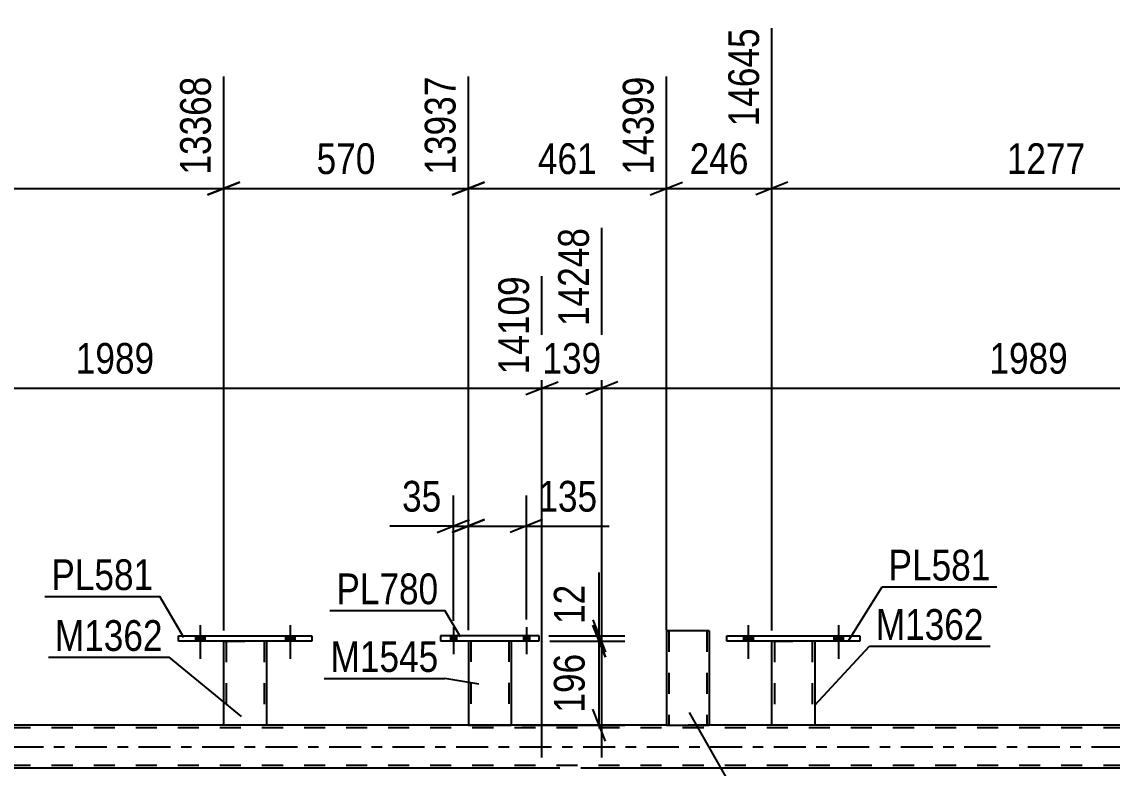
# Model space of a CAD drawing. Header units: millimetres. Extents: x 0 to 841, y 0 to 594.
# Drawn here: x 593.3 to 694.9, y 444 to 513.5 of the extents above; entities that cross this region are included whole.
import ezdxf

# ---------------------------------------------------------------- set-up
doc = ezdxf.new("R2010")
doc.units = ezdxf.units.MM
doc.linetypes.add('DXK_LINE_DOT2', pattern=[3.9198, 1.9599, -1.9599])
doc.linetypes.add('DXK_LINE_DOT3', pattern=[5.9187, 2.979, -0.9799, 0.9799, -0.9799])
doc.styles.add('Arial Narrow', font='ARIALN.TTF', dxfattribs={"height": 0.2})

# ---------------------------------------------------------------- blocks, each defined once
blk = doc.blocks.new('Part-283133313-2169 - 1851')
at = {"color": 2, "linetype": 'Continuous'}
for p, q in [((612.1, 447.99), (612.1, 455.83)), ((616.1, 455.83), (616.1, 447.99)), ((616.07, 447.99), (612.1, 447.99)), ((616.1, 447.99), (616.07, 447.99))]:
    blk.add_line(p, q, dxfattribs=at)
at = {"color": 7, "linetype": 'DXK_LINE_DOT2'}
for p, q in [((612.1, 455.83), (616.1, 455.83)), ((612.1, 455.83), (612.1, 455.83)), ((612.1, 455.83), (612.1, 455.83)), ((612.34, 455.83), (612.34, 447.99)), ((615.86, 455.83), (615.86, 447.99)), ((616.1, 455.83), (616.1, 455.83)), ((616.1, 455.83), (616.1, 455.83)), ((615.84, 447.99), (615.86, 447.99))]:
    blk.add_line(p, q, dxfattribs=at)
blk = doc.blocks.new('Part-283133313-2174 - 1851')
at = {"color": 2, "linetype": 'Continuous'}
for p, q in [((607.9, 455.83), (607.9, 456.31)), ((607.9, 456.31), (620.3, 456.31)), ((620.3, 456.31), (620.3, 455.83)), ((620.3, 455.83), (607.9, 455.83))]:
    blk.add_line(p, q, dxfattribs=at)
blk = doc.blocks.new('Part-283133313-2179 - 1851')
at = {"color": 2, "linetype": 'Continuous'}
for p, q in [((663.18, 447.99), (663.18, 455.83)), ((667.18, 455.83), (667.18, 447.99)), ((667.15, 447.99), (663.18, 447.99)), ((667.18, 447.99), (667.15, 447.99))]:
    blk.add_line(p, q, dxfattribs=at)
at = {"color": 7, "linetype": 'DXK_LINE_DOT2'}
for p, q in [((663.18, 455.83), (667.18, 455.83)), ((663.18, 455.83), (663.18, 455.83)), ((663.18, 455.83), (663.18, 455.83)), ((663.42, 455.83), (663.42, 447.99)), ((666.94, 455.83), (666.94, 447.99)), ((667.18, 455.83), (667.18, 455.83)), ((667.18, 455.83), (667.18, 455.83)), ((666.93, 447.99), (666.94, 447.99))]:
    blk.add_line(p, q, dxfattribs=at)
blk = doc.blocks.new('Part-283133313-2184 - 1851')
at = {"color": 2, "linetype": 'Continuous'}
for p, q in [((658.98, 455.83), (658.98, 456.31)), ((658.98, 456.31), (671.38, 456.31)), ((671.38, 456.31), (671.38, 455.83)), ((671.38, 455.83), (658.98, 455.83))]:
    blk.add_line(p, q, dxfattribs=at)
blk = doc.blocks.new('Part-283133313-2289 - 1851')
at = {"color": 2, "linetype": 'Continuous'}
for p, q in [((634.9, 455.85), (634.9, 448)), ((638.9, 455.85), (638.9, 448)), ((634.9, 448), (638.9, 448))]:
    blk.add_line(p, q, dxfattribs=at)
at = {"color": 7, "linetype": 'DXK_LINE_DOT2'}
for p, q in [((634.9, 455.85), (638.9, 455.85)), ((635.14, 455.85), (635.14, 448)), ((638.66, 455.85), (638.66, 448)), ((638.6, 448), (638.64, 448)), ((638.6, 448), (638.64, 448)), ((638.64, 448), (638.66, 448)), ((638.64, 448), (638.66, 448))]:
    blk.add_line(p, q, dxfattribs=at)
blk = doc.blocks.new('Part-283133313-2294 - 1851')
at = {"color": 2, "linetype": 'Continuous'}
for p, q in [((632.3, 456.33), (632.3, 455.85)), ((641.5, 456.33), (632.3, 456.33)), ((641.5, 455.85), (641.5, 456.33)), ((632.3, 455.85), (641.5, 455.85))]:
    blk.add_line(p, q, dxfattribs=at)
blk = doc.blocks.new('Part-283133313-2309 - 1851')
at = {"color": 2, "linetype": 'Continuous'}
for p, q in [((653.35, 456.79), (653.35, 447.99)), ((657.35, 456.79), (653.35, 456.79)), ((657.35, 456.79), (657.35, 447.99)), ((653.35, 447.99), (657.31, 447.99)), ((657.35, 447.99), (657.31, 447.99))]:
    blk.add_line(p, q, dxfattribs=at)
at = {"color": 7, "linetype": 'DXK_LINE_DOT2'}
for p, q in [((653.59, 456.79), (653.59, 447.99)), ((657.04, 456.79), (657.05, 456.79)), ((657.05, 456.79), (657.09, 456.79)), ((657.09, 456.79), (657.11, 456.79)), ((657.11, 456.79), (657.11, 447.99)), ((657.09, 447.99), (657.11, 447.99))]:
    blk.add_line(p, q, dxfattribs=at)
blk = doc.blocks.new('Part-283133313-2339 - 1851')
at = {"color": 7, "linetype": 'DXK_LINE_DOT2'}
for p, q in [((739.14, 447.75), (77.4, 447.75)), ((616.1, 447.99), (612.1, 447.99)), ((657.35, 447.99), (653.35, 447.99)), ((667.18, 447.99), (663.18, 447.99)), ((739.14, 444.23), (77.4, 444.23)), ((647.33, 443.99), (641.75, 443.99))]:
    blk.add_line(p, q, dxfattribs=at)
at = {"color": 2, "linetype": 'Continuous'}
for p, q in [((612.1, 447.99), (565.02, 447.99)), ((653.35, 447.99), (616.1, 447.99)), ((663.18, 447.99), (657.35, 447.99)), ((714.26, 447.99), (667.18, 447.99)), ((641.75, 443.99), (562.19, 443.99)), ((726.89, 443.99), (647.33, 443.99))]:
    blk.add_line(p, q, dxfattribs=at)
at = {"color": 7, "linetype": 'DXK_LINE_DOT3'}
blk.add_line((77.4, 445.99), (739.14, 445.99), dxfattribs=at)
blk = doc.blocks.new('Bolt-283133313-2365 - 1851')
at = {"linetype": 'Continuous'}
for points in [[(609.46, 455.83), (610.34, 455.83), (610.34, 456.31), (609.46, 456.31)], [(617.86, 455.83), (618.74, 455.83), (618.74, 456.31), (617.86, 456.31)]]:
    blk.add_hatch(color=1, dxfattribs=at).paths.add_polyline_path(points)
at = {"color": 1, "linetype": 'Continuous'}
for p, q in [((609.9, 457.31), (609.9, 454.19)), ((618.3, 457.31), (618.3, 454.19)), ((609.46, 456.31), (609.46, 455.83)), ((610.34, 456.31), (610.34, 455.83)), ((617.86, 456.31), (617.86, 455.83)), ((618.74, 456.31), (618.74, 455.83))]:
    blk.add_line(p, q, dxfattribs=at)
blk = doc.blocks.new('Bolt-283133313-2366 - 1851')
at = {"linetype": 'Continuous'}
for points in [[(609.46, 455.83), (610.34, 455.83), (610.34, 456.31), (609.46, 456.31)], [(617.86, 455.83), (618.74, 455.83), (618.74, 456.31), (617.86, 456.31)]]:
    blk.add_hatch(color=1, dxfattribs=at).paths.add_polyline_path(points)
at = {"color": 1, "linetype": 'Continuous'}
for p, q in [((609.9, 457.31), (609.9, 454.19)), ((618.3, 457.31), (618.3, 454.19)), ((609.46, 456.31), (609.46, 455.83)), ((610.34, 456.31), (610.34, 455.83)), ((617.86, 456.31), (617.86, 455.83)), ((618.74, 456.31), (618.74, 455.83))]:
    blk.add_line(p, q, dxfattribs=at)
blk = doc.blocks.new('Bolt-283133313-2367 - 1851')
at = {"linetype": 'Continuous'}
for points in [[(660.54, 455.83), (661.42, 455.83), (661.42, 456.31), (660.54, 456.31)], [(668.94, 455.83), (669.82, 455.83), (669.82, 456.31), (668.94, 456.31)]]:
    blk.add_hatch(color=1, dxfattribs=at).paths.add_polyline_path(points)
at = {"color": 1, "linetype": 'Continuous'}
for p, q in [((660.98, 457.31), (660.98, 454.19)), ((669.38, 457.31), (669.38, 454.19)), ((660.54, 456.31), (660.54, 455.83)), ((661.42, 456.31), (661.42, 455.83)), ((668.94, 456.31), (668.94, 455.83)), ((669.82, 456.31), (669.82, 455.83))]:
    blk.add_line(p, q, dxfattribs=at)
blk = doc.blocks.new('Bolt-283133313-2368 - 1851')
at = {"linetype": 'Continuous'}
for points in [[(660.54, 455.83), (661.42, 455.83), (661.42, 456.31), (660.54, 456.31)], [(668.94, 455.83), (669.82, 455.83), (669.82, 456.31), (668.94, 456.31)]]:
    blk.add_hatch(color=1, dxfattribs=at).paths.add_polyline_path(points)
at = {"color": 1, "linetype": 'Continuous'}
for p, q in [((660.98, 457.31), (660.98, 454.19)), ((669.38, 457.31), (669.38, 454.19)), ((660.54, 456.31), (660.54, 455.83)), ((661.42, 456.31), (661.42, 455.83)), ((668.94, 456.31), (668.94, 455.83)), ((669.82, 456.31), (669.82, 455.83))]:
    blk.add_line(p, q, dxfattribs=at)
blk = doc.blocks.new('Bolt-283133313-2384 - 1851')
at = {"linetype": 'Continuous'}
for points in [[(633.22, 455.85), (633.78, 455.85), (633.78, 456.33), (633.22, 456.33)], [(633.22, 455.85), (633.78, 455.85), (633.78, 456.33), (633.22, 456.33)], [(640.02, 455.85), (640.58, 455.85), (640.58, 456.33), (640.02, 456.33)], [(640.02, 455.85), (640.58, 455.85), (640.58, 456.33), (640.02, 456.33)]]:
    blk.add_hatch(color=1, dxfattribs=at).paths.add_polyline_path(points)
at = {"color": 1, "linetype": 'Continuous'}
for p, q in [((633.22, 456.33), (633.22, 455.85)), ((633.22, 456.33), (633.22, 455.85)), ((633.5, 457.13), (633.5, 454.61)), ((633.5, 457.13), (633.5, 454.61)), ((633.78, 456.33), (633.78, 455.85)), ((633.78, 456.33), (633.78, 455.85)), ((640.02, 456.33), (640.02, 455.85)), ((640.02, 456.33), (640.02, 455.85)), ((640.3, 457.13), (640.3, 454.61)), ((640.3, 457.13), (640.3, 454.61)), ((640.58, 456.33), (640.58, 455.85)), ((640.58, 456.33), (640.58, 455.85))]:
    blk.add_line(p, q, dxfattribs=at)
blk = doc.blocks.new('StraightDimension-283133313-3081 - 1851')
at = {"color": 7, "linetype": 'Continuous'}
for p, q in [((647.33, 444.99), (647.33, 494.34)), ((726.89, 444.99), (726.89, 489.84)), ((648.83, 480), (645.83, 478.8)), ((725.39, 478.8), (728.39, 480)), ((647.33, 479.4), (726.89, 479.4))]:
    blk.add_line(p, q, dxfattribs=at)
at = {"color": 0}
blk.add_wipeout([(691.36, 480.15), (691.36, 484.35), (682.85, 484.35), (682.85, 480.15)], dxfattribs=at)
at = {"color": 3, "style": 'Arial Narrow'}
blk.add_text('1989', height=2.863, dxfattribs=at).set_placement((683.45, 480.75))
at = {"color": 0, "linetype": 'Continuous'}
blk.add_wipeout([(726.29, 490.44), (722.09, 490.44), (722.09, 480.1), (726.29, 480.1)], dxfattribs=at)
at = {"color": 3, "linetype": 'Continuous', "style": 'Arial Narrow'}
blk.add_text('16237', height=2.863, rotation=90.0002, dxfattribs=at).set_placement((725.69, 480.7))
blk = doc.blocks.new('StraightDimension-283133313-3033 - 1851')
at = {"color": 7, "linetype": 'Continuous'}
for p, q in [((562.19, 444.99), (562.19, 494.34)), ((641.75, 444.99), (641.75, 489.84)), ((563.69, 480), (560.69, 478.8)), ((640.25, 478.8), (643.25, 480)), ((562.19, 479.4), (641.75, 479.4))]:
    blk.add_line(p, q, dxfattribs=at)
at = {"color": 0}
blk.add_wipeout([(606.23, 480.15), (606.23, 484.35), (597.72, 484.35), (597.72, 480.15)], dxfattribs=at)
at = {"color": 3, "style": 'Arial Narrow'}
blk.add_text('1989', height=2.863, dxfattribs=at).set_placement((598.32, 480.75))
at = {"color": 0, "linetype": 'Continuous'}
blk.add_wipeout([(641.15, 490.44), (636.95, 490.44), (636.95, 480.1), (641.15, 480.1)], dxfattribs=at)
at = {"color": 3, "linetype": 'Continuous', "style": 'Arial Narrow'}
blk.add_text('14109', height=2.863, rotation=90.0002, dxfattribs=at).set_placement((640.55, 480.7))
blk = doc.blocks.new('StraightDimension-283133313-14737 - 1851')
at = {"color": 7, "linetype": 'Continuous'}
for p, q in [((634.9, 456.85), (634.9, 469.4)), ((640.3, 457.84), (640.3, 469.4)), ((633.4, 465.95), (636.4, 467.15)), ((634.9, 466.55), (640.3, 466.55)), ((641.8, 467.15), (638.8, 465.95)), ((640.3, 466.55), (648.03, 466.55)), ((640.3, 466.55), (648.03, 466.55))]:
    blk.add_line(p, q, dxfattribs=at)
at = {"color": 0}
blk.add_wipeout([(647.51, 467.3), (647.51, 471.5), (640.82, 471.5), (640.82, 467.3)], dxfattribs=at)
at = {"color": 3, "style": 'Arial Narrow'}
blk.add_text('135', height=2.863, dxfattribs=at).set_placement((641.42, 467.9))
blk = doc.blocks.new('StraightDimension-283133313-2683 - 1851')
at = {"color": 7, "linetype": 'Continuous'}
for p, q in [((561.02, 456.83), (561.02, 508.45)), ((612.1, 456.83), (612.1, 508.45)), ((562.52, 498.61), (559.52, 497.41)), ((561.02, 498.01), (612.1, 498.01)), ((610.6, 497.41), (613.6, 498.61))]:
    blk.add_line(p, q, dxfattribs=at)
at = {"color": 0}
blk.add_wipeout([(590.82, 498.76), (590.82, 502.96), (582.31, 502.96), (582.31, 498.76)], dxfattribs=at)
at = {"color": 3, "style": 'Arial Narrow'}
blk.add_text('1277', height=2.863, dxfattribs=at).set_placement((582.91, 499.36))
at = {"color": 0, "linetype": 'Continuous'}
blk.add_wipeout([(611.5, 509.05), (607.3, 509.05), (607.3, 498.71), (611.5, 498.71)], dxfattribs=at)
at = {"color": 3, "linetype": 'Continuous', "style": 'Arial Narrow'}
blk.add_text('13368', height=2.863, rotation=90.0002, dxfattribs=at).set_placement((610.9, 499.31))
blk = doc.blocks.new('StraightDimension-283133313-2693 - 1851')
at = {"color": 7, "linetype": 'Continuous'}
for p, q in [((612.1, 456.83), (612.1, 508.45)), ((634.9, 456.85), (634.9, 508.45)), ((613.6, 498.61), (610.6, 497.41)), ((612.1, 498.01), (634.9, 498.01)), ((633.4, 497.41), (636.4, 498.61))]:
    blk.add_line(p, q, dxfattribs=at)
at = {"color": 0}
blk.add_wipeout([(626.84, 498.76), (626.84, 502.96), (620.16, 502.96), (620.16, 498.76)], dxfattribs=at)
at = {"color": 3, "style": 'Arial Narrow'}
blk.add_text('570', height=2.863, dxfattribs=at).set_placement((620.76, 499.36))
at = {"color": 0, "linetype": 'Continuous'}
blk.add_wipeout([(634.3, 509.05), (630.1, 509.05), (630.1, 498.71), (634.3, 498.71)], dxfattribs=at)
at = {"color": 3, "linetype": 'Continuous', "style": 'Arial Narrow'}
blk.add_text('13937', height=2.863, rotation=90.0002, dxfattribs=at).set_placement((633.7, 499.31))
blk = doc.blocks.new('StraightDimension-283133313-2703 - 1851')
at = {"color": 7, "linetype": 'Continuous'}
for p, q in [((634.9, 456.85), (634.9, 508.45)), ((653.35, 456.84), (653.35, 508.45)), ((636.4, 498.61), (633.4, 497.41)), ((634.9, 498.01), (653.35, 498.01)), ((651.85, 497.41), (654.85, 498.61))]:
    blk.add_line(p, q, dxfattribs=at)
at = {"color": 0}
blk.add_wipeout([(647.47, 498.76), (647.47, 502.96), (640.78, 502.96), (640.78, 498.76)], dxfattribs=at)
at = {"color": 3, "style": 'Arial Narrow'}
blk.add_text('461', height=2.863, dxfattribs=at).set_placement((641.38, 499.36))
at = {"color": 0, "linetype": 'Continuous'}
blk.add_wipeout([(652.75, 509.05), (648.55, 509.05), (648.55, 498.71), (652.75, 498.71)], dxfattribs=at)
at = {"color": 3, "linetype": 'Continuous', "style": 'Arial Narrow'}
blk.add_text('14399', height=2.863, rotation=90.0002, dxfattribs=at).set_placement((652.15, 499.31))
blk = doc.blocks.new('StraightDimension-283133313-2713 - 1851')
at = {"color": 7, "linetype": 'Continuous'}
for p, q in [((663.18, 456.83), (663.18, 512.95)), ((653.35, 456.84), (653.35, 508.45)), ((651.85, 497.41), (654.85, 498.61)), ((653.35, 498.01), (663.18, 498.01)), ((664.68, 498.61), (661.68, 497.41))]:
    blk.add_line(p, q, dxfattribs=at)
at = {"color": 0}
blk.add_wipeout([(661.61, 498.76), (661.61, 502.96), (654.92, 502.96), (654.92, 498.76)], dxfattribs=at)
at = {"color": 3, "style": 'Arial Narrow'}
blk.add_text('246', height=2.863, dxfattribs=at).set_placement((655.52, 499.36))
at = {"color": 0, "linetype": 'Continuous'}
blk.add_wipeout([(662.58, 513.55), (658.38, 513.55), (658.38, 503.21), (662.58, 503.21)], dxfattribs=at)
at = {"color": 3, "linetype": 'Continuous', "style": 'Arial Narrow'}
blk.add_text('14645', height=2.863, rotation=90.0002, dxfattribs=at).set_placement((661.98, 503.81))
blk = doc.blocks.new('StraightDimension-283133313-2723 - 1851')
at = {"color": 7, "linetype": 'Continuous'}
for p, q in [((663.18, 456.83), (663.18, 512.95)), ((714.26, 456.83), (714.26, 508.45)), ((664.68, 498.61), (661.68, 497.41)), ((663.18, 498.01), (714.26, 498.01)), ((712.76, 497.41), (715.76, 498.61))]:
    blk.add_line(p, q, dxfattribs=at)
at = {"color": 0}
blk.add_wipeout([(692.98, 498.76), (692.98, 502.96), (684.47, 502.96), (684.47, 498.76)], dxfattribs=at)
at = {"color": 3, "style": 'Arial Narrow'}
blk.add_text('1277', height=2.863, dxfattribs=at).set_placement((685.07, 499.36))
at = {"color": 0, "linetype": 'Continuous'}
blk.add_wipeout([(713.66, 509.05), (709.46, 509.05), (709.46, 498.71), (713.66, 498.71)], dxfattribs=at)
at = {"color": 3, "linetype": 'Continuous', "style": 'Arial Narrow'}
blk.add_text('15922', height=2.863, rotation=90.0002, dxfattribs=at).set_placement((713.06, 499.31))
blk = doc.blocks.new('StraightDimension-283133313-3057 - 1851')
at = {"color": 7, "linetype": 'Continuous'}
for p, q in [((647.33, 444.99), (647.33, 494.34)), ((641.75, 444.99), (641.75, 489.84)), ((640.25, 478.8), (643.25, 480)), ((648.83, 480), (645.83, 478.8)), ((641.75, 479.4), (647.33, 479.4))]:
    blk.add_line(p, q, dxfattribs=at)
at = {"color": 0}
blk.add_wipeout([(647.88, 480.15), (647.88, 484.35), (641.2, 484.35), (641.2, 480.15)], dxfattribs=at)
at = {"color": 3, "style": 'Arial Narrow'}
blk.add_text('139', height=2.863, dxfattribs=at).set_placement((641.8, 480.75))
at = {"color": 0, "linetype": 'Continuous'}
blk.add_wipeout([(646.73, 494.94), (642.53, 494.94), (642.53, 484.6), (646.73, 484.6)], dxfattribs=at)
at = {"color": 3, "linetype": 'Continuous', "style": 'Arial Narrow'}
blk.add_text('14248', height=2.863, rotation=90.0002, dxfattribs=at).set_placement((646.13, 485.2))
blk = doc.blocks.new('StraightDimension-283133313-14716 - 1851')
at = {"color": 7, "linetype": 'Continuous'}
for p, q in [((647.08, 456.31), (647.08, 462.21)), ((647.08, 456.31), (647.08, 462.21)), ((646.48, 457.81), (647.68, 454.81)), ((647.68, 454.33), (646.48, 457.33)), ((642.39, 456.31), (649.48, 456.31)), ((647.08, 455.83), (647.08, 456.31)), ((642.5, 455.83), (649.48, 455.83))]:
    blk.add_line(p, q, dxfattribs=at)
at = {"color": 0}
blk.add_wipeout([(646.33, 461.69), (642.13, 461.69), (642.13, 456.83), (646.33, 456.83)], dxfattribs=at)
at = {"color": 3, "style": 'Arial Narrow'}
blk.add_text('12', height=2.863, rotation=90.0002, dxfattribs=at).set_placement((645.73, 457.43))
blk = doc.blocks.new('StraightDimension-283133313-14717 - 1851')
at = {"color": 7, "linetype": 'Continuous'}
for p, q in [((646.48, 457.33), (647.68, 454.33)), ((642.5, 455.83), (649.48, 455.83)), ((647.08, 448), (647.08, 455.83)), ((647.68, 446.5), (646.48, 449.5)), ((639.9, 448), (649.48, 448))]:
    blk.add_line(p, q, dxfattribs=at)
at = {"color": 0}
blk.add_wipeout([(646.33, 455.26), (642.13, 455.26), (642.13, 448.57), (646.33, 448.57)], dxfattribs=at)
at = {"color": 3, "style": 'Arial Narrow'}
blk.add_text('196', height=2.863, rotation=90.0002, dxfattribs=at).set_placement((645.73, 449.17))
blk = doc.blocks.new('StraightDimension-283133313-14738 - 1851')
at = {"color": 7, "linetype": 'Continuous'}
for p, q in [((633.5, 457.72), (633.5, 469.4)), ((634.9, 456.85), (634.9, 469.4)), ((633.5, 466.55), (627.59, 466.55)), ((633.5, 466.55), (627.59, 466.55)), ((632, 465.95), (635, 467.15)), ((636.4, 467.15), (633.4, 465.95)), ((633.5, 466.55), (634.9, 466.55))]:
    blk.add_line(p, q, dxfattribs=at)
at = {"color": 0}
blk.add_wipeout([(632.97, 467.3), (632.97, 471.5), (628.12, 471.5), (628.12, 467.3)], dxfattribs=at)
at = {"color": 3, "style": 'Arial Narrow'}
blk.add_text('35', height=2.863, dxfattribs=at).set_placement((628.72, 467.9))
blk = doc.blocks.new('Mark-283133313-2165 - 1851')
at = {"color": 30, "linetype": 'Continuous'}
for p in [(595.77, 454.32), (613.76, 448.8)]:
    blk.add_line(p, (607.02, 454.32), dxfattribs=at)
at = {"color": 0}
blk.add_wipeout([(606.42, 454.92), (606.42, 457.92), (596.37, 457.92), (596.37, 454.92)], dxfattribs=at)
blk.add_wipeout([(606.42, 454.92), (606.42, 457.92), (596.37, 457.92), (596.37, 454.92)], dxfattribs=at)
at = {"color": 3, "style": 'Arial Narrow'}
blk.add_text('M1362', height=2.863, dxfattribs=at).set_placement((596.37, 454.92))
blk = doc.blocks.new('Mark-283133313-2170 - 1851')
at = {"color": 30, "linetype": 'Continuous'}
for p in [(595.44, 459.99), (608.38, 456.16)]:
    blk.add_line(p, (606.15, 459.99), dxfattribs=at)
at = {"color": 0}
blk.add_wipeout([(605.55, 460.59), (605.55, 463.59), (596.04, 463.59), (596.04, 460.59)], dxfattribs=at)
blk.add_wipeout([(605.55, 460.59), (605.55, 463.59), (596.04, 463.59), (596.04, 460.59)], dxfattribs=at)
at = {"color": 3, "style": 'Arial Narrow'}
blk.add_text('PL581', height=2.863, dxfattribs=at).set_placement((596.04, 460.59))
blk = doc.blocks.new('Mark-283133313-2175 - 1851')
at = {"color": 30, "linetype": 'Continuous'}
for p, q in [((667.18, 449.86), (672.26, 455.35)), ((672.26, 455.35), (683.51, 455.35))]:
    blk.add_line(p, q, dxfattribs=at)
at = {"color": 0}
blk.add_wipeout([(682.91, 455.95), (682.91, 458.95), (672.86, 458.95), (672.86, 455.95)], dxfattribs=at)
blk.add_wipeout([(682.91, 455.95), (682.91, 458.95), (672.86, 458.95), (672.86, 455.95)], dxfattribs=at)
at = {"color": 3, "style": 'Arial Narrow'}
blk.add_text('M1362', height=2.863, dxfattribs=at).set_placement((672.86, 455.95))
blk = doc.blocks.new('Mark-283133313-2180 - 1851')
at = {"color": 30, "linetype": 'Continuous'}
for p, q in [((670.35, 455.92), (673.45, 460.88)), ((673.45, 460.88), (684.15, 460.88))]:
    blk.add_line(p, q, dxfattribs=at)
at = {"color": 0}
blk.add_wipeout([(683.55, 461.48), (683.55, 464.48), (674.05, 464.48), (674.05, 461.48)], dxfattribs=at)
blk.add_wipeout([(683.55, 461.48), (683.55, 464.48), (674.05, 464.48), (674.05, 461.48)], dxfattribs=at)
at = {"color": 3, "style": 'Arial Narrow'}
blk.add_text('PL581', height=2.863, dxfattribs=at).set_placement((674.05, 461.48))
blk = doc.blocks.new('Mark-283133313-2285 - 1851')
at = {"color": 30, "linetype": 'Continuous'}
for p in [(621.46, 452.36), (635.87, 451.81)]:
    blk.add_line(p, (632.71, 452.36), dxfattribs=at)
at = {"color": 0}
blk.add_wipeout([(632.11, 452.96), (632.11, 455.96), (622.06, 455.96), (622.06, 452.96)], dxfattribs=at)
blk.add_wipeout([(632.11, 452.96), (632.11, 455.96), (622.06, 455.96), (622.06, 452.96)], dxfattribs=at)
at = {"color": 3, "style": 'Arial Narrow'}
blk.add_text('M1545', height=2.863, dxfattribs=at).set_placement((622.06, 452.96))
blk = doc.blocks.new('Mark-283133313-2290 - 1851')
at = {"color": 30, "linetype": 'Continuous'}
for p in [(622, 458.67), (634.15, 456.22)]:
    blk.add_line(p, (632.7, 458.67), dxfattribs=at)
at = {"color": 0}
blk.add_wipeout([(632.1, 459.27), (632.1, 462.27), (622.6, 462.27), (622.6, 459.27)], dxfattribs=at)
blk.add_wipeout([(632.1, 459.27), (632.1, 462.27), (622.6, 462.27), (622.6, 459.27)], dxfattribs=at)
at = {"color": 3, "style": 'Arial Narrow'}
blk.add_text('PL780', height=2.863, dxfattribs=at).set_placement((622.6, 459.27))
blk = doc.blocks.new('Mark-283133313-2305 - 1851')
at = {"color": 30, "linetype": 'Continuous'}
for p, q in [((655.47, 449.17), (661.51, 438.55)), ((661.51, 438.55), (672.77, 438.55))]:
    blk.add_line(p, q, dxfattribs=at)
at = {"color": 0}
blk.add_wipeout([(672.17, 439.15), (672.17, 442.15), (662.11, 442.15), (662.11, 439.15)], dxfattribs=at)
blk.add_wipeout([(672.17, 439.15), (672.17, 442.15), (662.11, 442.15), (662.11, 439.15)], dxfattribs=at)
at = {"color": 3, "style": 'Arial Narrow'}
blk.add_text('M1535', height=2.863, dxfattribs=at).set_placement((662.11, 439.15))

msp = doc.modelspace()

# ---------------------------------------------------------------- block references
for name in ['Bolt-283133313-2365 - 1851', 'Bolt-283133313-2366 - 1851', 'Bolt-283133313-2367 - 1851', 'Bolt-283133313-2368 - 1851', 'Part-283133313-2174 - 1851', 'Part-283133313-2294 - 1851', 'Bolt-283133313-2384 - 1851', 'Part-283133313-2309 - 1851', 'Part-283133313-2184 - 1851', 'Part-283133313-2169 - 1851', 'Part-283133313-2289 - 1851', 'Part-283133313-2179 - 1851', 'Part-283133313-2339 - 1851']:
    msp.add_blockref(name, (0, 0))

# ---------------------------------------------------------------- next in the draw order: block references
for name in ['StraightDimension-283133313-3033 - 1851', 'StraightDimension-283133313-3081 - 1851']:
    msp.add_blockref(name, (0, 0))

# ---------------------------------------------------------------- next in the draw order: block references
for name in ['StraightDimension-283133313-2683 - 1851', 'StraightDimension-283133313-14737 - 1851', 'Mark-283133313-2285 - 1851', 'Mark-283133313-2305 - 1851']:
    msp.add_blockref(name, (0, 0))

# ---------------------------------------------------------------- next in the draw order: block references
msp.add_blockref('StraightDimension-283133313-2693 - 1851', (0, 0))

# ---------------------------------------------------------------- next in the draw order: block references
for name in ['StraightDimension-283133313-2703 - 1851', 'Mark-283133313-2165 - 1851']:
    msp.add_blockref(name, (0, 0))

# ---------------------------------------------------------------- next in the draw order: block references
for name in ['StraightDimension-283133313-2713 - 1851', 'StraightDimension-283133313-3057 - 1851', 'StraightDimension-283133313-14738 - 1851', 'Mark-283133313-2170 - 1851']:
    msp.add_blockref(name, (0, 0))

# ---------------------------------------------------------------- next in the draw order: block references
for name in ['StraightDimension-283133313-2723 - 1851', 'Mark-283133313-2290 - 1851', 'StraightDimension-283133313-14716 - 1851']:
    msp.add_blockref(name, (0, 0))

# ---------------------------------------------------------------- next in the draw order: block references
for name in ['Mark-283133313-2175 - 1851', 'StraightDimension-283133313-14717 - 1851']:
    msp.add_blockref(name, (0, 0))

# ---------------------------------------------------------------- next in the draw order: block references
msp.add_blockref('Mark-283133313-2180 - 1851', (0, 0))

doc.saveas('drawing.dxf')
